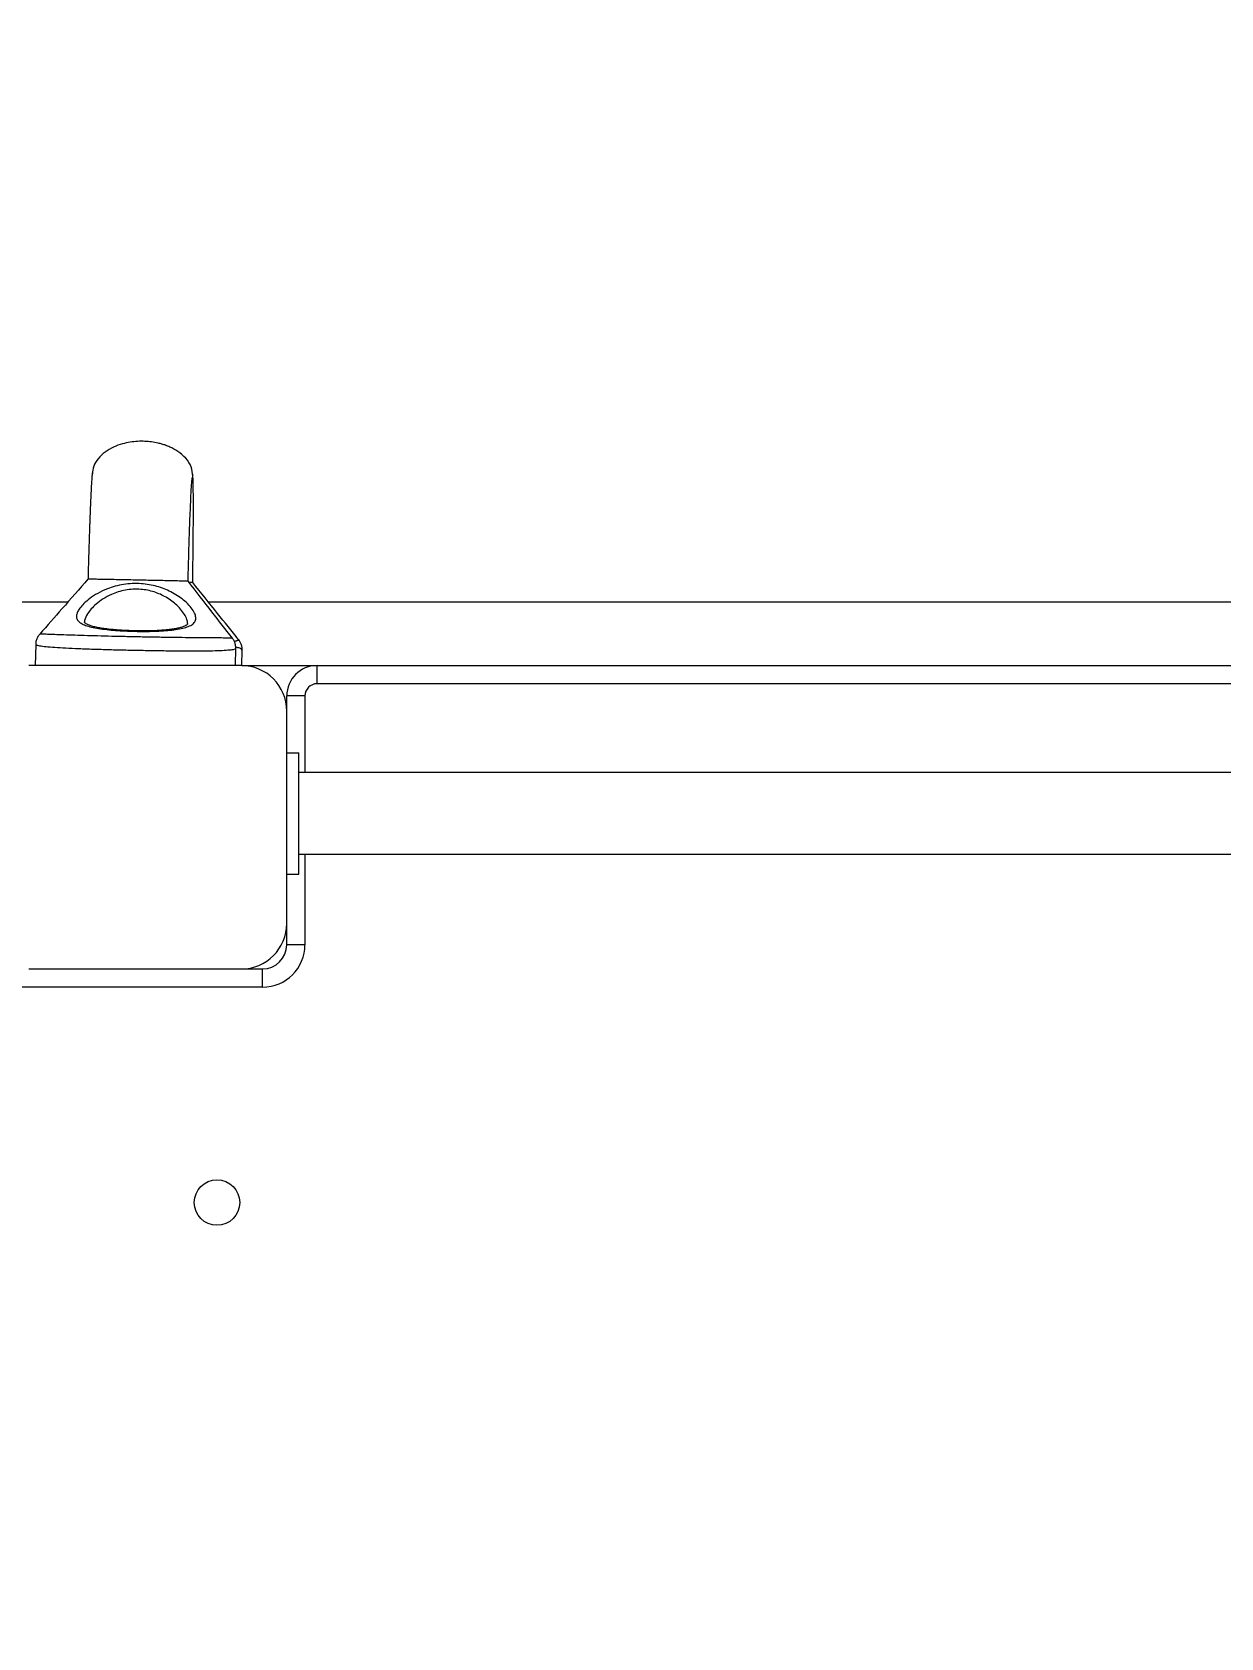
# Model space of a CAD drawing. Header units: millimetres. Extents: x -11024 to 8278, y -7837 to 5770.
# Drawn here: x -4197 to -3805, y -1207 to -678 of the extents above; entities that cross this region are included whole.
import ezdxf

# ---------------------------------------------------------------- set-up
doc = ezdxf.new("R2010")
doc.units = ezdxf.units.MM
for name, color, linetype in [('DIKOM_ОБЪЕКТ', 7, 'Continuous'), ('DIKOM_РАЗМЕР_ЗОНА', 7, 'Continuous'), ('DIKOM_РАЗМЕР_ОБЪЕКТА', 7, 'Continuous')]:
    doc.layers.add(name, color=color, linetype=linetype)
doc.styles.add('style1', font='arial.ttf', dxfattribs={"width": 0.8})
doc.dimstyles.new('1-50', dxfattribs={"dimtxt": 300, "dimasz": 200, "dimexe": 100, "dimexo": 0, "dimgap": 100, "dimtad": 1, "dimtxsty": 'style1', "dimcen": 200, "dimclrd": 7, "dimclre": 7, "dimclrt": 7, "dimadec": 1, "dimazin": 2, "dimtfac": 1, "dimtmove": 0, "dimatfit": 2, "dimfxl": 0, "dimlwd": 25, "dimlwe": 18, "dimarcsym": 0})

# ---------------------------------------------------------------- blocks, each defined once
blk = doc.blocks.new('*D9')
at = {"layer": 'Defpoints', "color": 0, "transparency": 16777216}
for p in [(3740.68, 3707.51), (-8191.56, -3797.25), (-1076.12, -3797.25)]:
    blk.add_point(p, dxfattribs=at)
at = {"layer": 'DIKOM_РАЗМЕР_ОБЪЕКТА', "color": 7, "lineweight": 18, "transparency": 16777216}
for p, q in [((3740.68, 3707.51), (-8291.56, 3707.51)), ((-1076.12, -3797.25), (-8291.56, -3797.25))]:
    blk.add_line(p, q, dxfattribs=at)
at = {"layer": 'DIKOM_РАЗМЕР_ОБЪЕКТА', "color": 7, "lineweight": 25, "transparency": 16777216}
blk.add_line((-8191.56, 3507.51), (-8191.56, -3597.25), dxfattribs=at)
at = {"layer": 'DIKOM_РАЗМЕР_ОБЪЕКТА', "color": 7, "transparency": 16777216}
for points in [[(-8224.9, 3507.51), (-8158.23, 3507.51), (-8191.56, 3707.51)], [(-8224.9, -3597.25), (-8158.23, -3597.25), (-8191.56, -3797.25)]]:
    blk.add_solid(points, dxfattribs=at)
at = {"layer": 'DIKOM_РАЗМЕР_ОБЪЕКТА', "color": 7, "transparency": 16777216, "insert": (-8444.74, -44.87), "char_height": 300, "attachment_point": 5, "rotation": 90, "style": 'style1'}
blk.add_mtext('7500', dxfattribs=at)
blk = doc.blocks.new('*D10')
at = {"layer": 'Defpoints', "color": 0, "transparency": 16777216}
for p in [(-7791.31, -186.83), (6174.94, -1432.98), (6174.94, -5371.27)]:
    blk.add_point(p, dxfattribs=at)
at = {"layer": 'DIKOM_РАЗМЕР_ОБЪЕКТА', "color": 7, "lineweight": 18, "transparency": 16777216}
for p, q in [((-7791.31, -186.83), (-7791.31, -5471.27)), ((6174.94, -1432.98), (6174.94, -5471.27))]:
    blk.add_line(p, q, dxfattribs=at)
at = {"layer": 'DIKOM_РАЗМЕР_ОБЪЕКТА', "color": 7, "lineweight": 25, "transparency": 16777216}
blk.add_line((-7591.31, -5371.27), (5974.94, -5371.27), dxfattribs=at)
at = {"layer": 'DIKOM_РАЗМЕР_ОБЪЕКТА', "color": 7, "transparency": 16777216}
for points in [[(-7591.31, -5337.93), (-7591.31, -5404.6), (-7791.31, -5371.27)], [(5974.94, -5337.93), (5974.94, -5404.6), (6174.94, -5371.27)]]:
    blk.add_solid(points, dxfattribs=at)
at = {"layer": 'DIKOM_РАЗМЕР_ОБЪЕКТА', "color": 7, "transparency": 16777216, "insert": (-1343.68, -5118.1), "char_height": 300, "attachment_point": 5, "style": 'style1'}
blk.add_mtext('14000', dxfattribs=at)
blk = doc.blocks.new('*D11')
at = {"layer": 'Defpoints', "color": 0, "transparency": 16777216}
for p in [(3316.13, 5770.14), (-10574.15, -5797.25), (-1580.09, -5797.25)]:
    blk.add_point(p, dxfattribs=at)
at = {"layer": 'DIKOM_РАЗМЕР_ЗОНА', "color": 7, "lineweight": 18, "transparency": 16777216}
for p, q in [((3316.13, 5770.14), (-10674.15, 5770.14)), ((-1580.09, -5797.25), (-10674.15, -5797.25))]:
    blk.add_line(p, q, dxfattribs=at)
at = {"layer": 'DIKOM_РАЗМЕР_ЗОНА', "color": 7, "lineweight": 25, "transparency": 16777216}
blk.add_line((-10574.15, 5570.14), (-10574.15, -5597.25), dxfattribs=at)
at = {"layer": 'DIKOM_РАЗМЕР_ЗОНА', "color": 7, "transparency": 16777216}
for points in [[(-10607.49, 5570.14), (-10540.82, 5570.14), (-10574.15, 5770.14)], [(-10607.49, -5597.25), (-10540.82, -5597.25), (-10574.15, -5797.25)]]:
    blk.add_solid(points, dxfattribs=at)
at = {"layer": 'DIKOM_РАЗМЕР_ЗОНА', "color": 7, "transparency": 16777216, "insert": (-10827.33, -172.99), "char_height": 300, "attachment_point": 5, "rotation": 90, "style": 'style1'}
blk.add_mtext('11500', dxfattribs=at)

msp = doc.modelspace()

# ---------------------------------------------------------------- linework, layer by layer
at = {"layer": 'DIKOM_ОБЪЕКТ', "color": 7, "linetype": 'Continuous', "lineweight": 15}
for p, q in [((-4211.888, -865.829), (-4184.686, -865.829)), ((-4138.493, -865.829), (-3476.184, -865.829)), ((-4195.397, -879.843), (-4195.542, -886.829)), ((-4129.527, -886.829), (-4129.41, -881.154)), ((-4127.383, -886.831), (-4127.278, -881.745)), ((-4127.616, -886.829), (-4197.616, -886.829)), ((-4127.383, -886.829), (-3476.184, -886.829)), ((-4102.616, -892.829), (-4102.616, -886.829)), ((-3476.184, -892.829), (-4102.616, -892.829)), ((-4106.616, -896.829), (-4112.616, -896.829)), ((-4112.616, -901.829), (-4112.616, -896.829)), ((-4106.616, -896.829), (-4106.616, -922.047)), ((-4112.616, -971.829), (-4112.616, -901.829)), ((-4112.616, -915.547), (-4108.616, -915.547)), ((-4108.616, -955.547), (-4108.616, -915.547)), ((-3476.184, -922.047), (-4108.616, -922.047)), ((-4108.616, -949.047), (-3476.184, -949.047)), ((-4106.616, -949.047), (-4106.616, -978.829)), ((-4112.616, -955.547), (-4108.616, -955.547)), ((-4112.616, -978.829), (-4112.616, -971.829)), ((-4106.616, -978.829), (-4112.616, -978.829)), ((-4197.616, -986.829), (-4127.616, -986.829)), ((-4127.616, -986.829), (-4120.616, -986.829)), ((-4120.616, -992.829), (-4120.616, -986.829)), ((-4120.616, -992.829), (-4202.616, -992.829))]:
    msp.add_line(p, q, dxfattribs=at)
msp.add_circle((-4135.616, -1063.829), 7.5, dxfattribs=at)
for centre, radius, start, end in [((-4127.616, -901.829), 15, 0, 90), ((-4102.616, -896.829), 10, 90, 180), ((-4102.616, -896.829), 4, 90, 180), ((-4127.616, -971.829), 15, 270, 0), ((-4120.616, -978.829), 14, 270, 0), ((-4120.616, -978.829), 8, 270, 0)]:
    msp.add_arc(centre, radius, start, end, dxfattribs=at)
for points, knots in [([(-4143.608, -824.412), (-4143.71, -823.383), (-4143.915, -821.299), (-4145.8, -818.408), (-4148.314, -816.251), (-4150.673, -814.965), (-4152.475, -814.246), (-4153.78, -813.823), (-4156.029, -813.24), (-4159.54, -812.778), (-4163.521, -812.996), (-4166.973, -813.742), (-4169.806, -814.767), (-4172.585, -816.366), (-4174.864, -818.513), (-4176.385, -821.042), (-4176.603, -822.808), (-4176.708, -823.655)], [0, 0, 0, 0, 0.079004, 0.1598902, 0.2389951, 0.3068088, 0.340838, 0.3683329, 0.3974871, 0.4946776, 0.6014594, 0.6596368, 0.7282133, 0.801418, 0.8729177, 0.9390756, 1, 1, 1, 1]), ([(-4176.623, -823.007), (-4176.663, -823.11), (-4176.738, -823.308), (-4176.866, -824.607), (-4176.993, -826.41), (-4177.115, -828.578), (-4177.23, -830.93), (-4177.336, -833.328), (-4177.43, -835.658), (-4177.514, -837.843), (-4177.585, -839.823), (-4177.651, -841.721), (-4177.721, -843.815), (-4177.817, -846.79), (-4177.945, -851.002), (-4178.061, -855.045), (-4178.131, -857.741), (-4178.148, -858.363)], [0, 0, 0, 0, 0.1175887, 0.2256103, 0.3231568, 0.410044, 0.4864635, 0.5529602, 0.6102507, 0.6590324, 0.7000233, 0.7339376, 0.7709004, 0.8172868, 0.8911016, 0.9748449, 1, 1, 1, 1]), ([(-4145.157, -859.051), (-4145.113, -857.427), (-4145.021, -854.054), (-4144.882, -849.307), (-4144.736, -844.683), (-4144.588, -840.327), (-4144.438, -836.336), (-4144.291, -832.818), (-4144.15, -829.859), (-4144.017, -827.534), (-4143.896, -825.901), (-4143.792, -824.95), (-4143.735, -824.875), (-4143.709, -824.84)], [0, 0, 0, 0, 0.070169, 0.1456657, 0.2264689, 0.3126224, 0.4038586, 0.499688, 0.5992685, 0.7015862, 0.8053554, 0.9092758, 1, 1, 1, 1]), ([(-4143.62, -859.439), (-4143.62, -859.414), (-4143.587, -857.661), (-4143.551, -854.331), (-4143.487, -849.452), (-4143.443, -844.751), (-4143.41, -840.283), (-4143.395, -836.172), (-4143.396, -832.518), (-4143.417, -829.413), (-4143.454, -826.933), (-4143.511, -825.135), (-4143.583, -823.991), (-4143.644, -823.802), (-4143.674, -823.708)], [0, 0, 0, 0, 0.0010266, 0.0702949, 0.1446439, 0.2242559, 0.309177, 0.3991479, 0.4936864, 0.5919756, 0.6930197, 0.7955635, 0.8983379, 1, 1, 1, 1]), ([(-4178.148, -858.365), (-4180.96, -861.582), (-4186.049, -867.404), (-4191.586, -873.672), (-4194.063, -876.476)], [0, 0, 0, 0, 0.5526138, 1, 1, 1, 1]), ([(-4181.907, -870.155), (-4181.814, -869.813), (-4181.627, -869.124), (-4180.831, -867.859), (-4179.537, -866.382), (-4177.566, -864.69), (-4174.984, -862.991), (-4172.108, -861.619), (-4169.189, -860.659), (-4166.438, -860.072), (-4163.522, -859.78), (-4160.669, -859.816), (-4157.934, -860.146), (-4155.408, -860.714), (-4153.012, -861.516), (-4150.718, -862.55), (-4148.569, -863.803), (-4146.531, -865.308), (-4144.762, -866.971), (-4143.613, -868.429), (-4142.865, -869.774), (-4142.51, -870.994), (-4142.714, -872.195), (-4143.546, -873.192), (-4144.943, -873.959), (-4146.857, -874.548), (-4149.143, -874.973), (-4151.807, -875.277), (-4154.711, -875.468), (-4157.844, -875.567), (-4161.059, -875.578), (-4164.334, -875.508), (-4167.519, -875.36), (-4170.588, -875.13), (-4173.402, -874.818), (-4175.935, -874.411), (-4178.077, -873.907), (-4179.805, -873.282), (-4181.053, -872.535), (-4181.8, -871.636), (-4181.993, -870.817), (-4181.924, -870.291), (-4181.907, -870.155)], [0, 0, 0, 0, 0.0217331, 0.0438702, 0.0721675, 0.1012322, 0.1327763, 0.1653901, 0.18809, 0.2113562, 0.2341567, 0.2577027, 0.27839, 0.2996162, 0.3207955, 0.3424074, 0.3666426, 0.3913553, 0.4203557, 0.4501534, 0.466735, 0.4948093, 0.5238044, 0.5514674, 0.5800767, 0.6061203, 0.6329515, 0.6584154, 0.6846099, 0.7098842, 0.7358725, 0.7610673, 0.7869628, 0.8121078, 0.8379515, 0.8630553, 0.8888563, 0.9139512, 0.939747, 0.9650145, 0.9909905, 1, 1, 1, 1]), ([(-4145.367, -873.002), (-4145.348, -872.893), (-4145.262, -872.379), (-4145.574, -871.475), (-4146.215, -870.143), (-4147.213, -868.696), (-4148.714, -867.067), (-4150.461, -865.577), (-4152.283, -864.348), (-4154.259, -863.326), (-4156.306, -862.538), (-4158.498, -861.98), (-4160.852, -861.656), (-4163.337, -861.631), (-4165.858, -861.919), (-4168.245, -862.514), (-4170.757, -863.466), (-4173.229, -864.836), (-4175.436, -866.512), (-4177.13, -868.189), (-4178.622, -870.076), (-4179.018, -871.258), (-4179.257, -871.973)], [0, 0, 0, 0, 0.0156621, 0.07324018, 0.10692621, 0.16655201, 0.22619155, 0.27505188, 0.32388198, 0.3657528, 0.40758493, 0.44804156, 0.48847474, 0.53306112, 0.57766193, 0.62235792, 0.66710584, 0.7309328, 0.7948675, 0.85306917, 0.91125704, 1, 1, 1, 1]), ([(-4145.212, -859.045), (-4145.198, -859.045), (-4145.088, -859.045), (-4145.722, -859.026), (-4147.093, -858.992), (-4149.121, -858.944), (-4151.499, -858.891), (-4154.112, -858.834), (-4156.861, -858.775), (-4159.688, -858.716), (-4162.547, -858.656), (-4165.397, -858.598), (-4168.179, -858.542), (-4170.848, -858.49), (-4173.314, -858.443), (-4175.485, -858.403), (-4177.127, -858.375), (-4178.055, -858.361), (-4178.04, -858.365), (-4178.035, -858.367)], [0, 0, 0, 0, 0.0092525, 0.0732522, 0.1372952, 0.2012588, 0.2651009, 0.3291554, 0.3926093, 0.4561253, 0.5201256, 0.5838306, 0.6478452, 0.7114211, 0.7754384, 0.8391685, 0.9032467, 0.9671132, 1, 1, 1, 1]), ([(-4130.549, -877.798), (-4132.779, -874.939), (-4137.574, -868.791), (-4142.514, -862.443), (-4145.157, -859.047)], [0, 0, 0, 0, 0.4649872, 1, 1, 1, 1]), ([(-4143.673, -859.436), (-4143.705, -859.433), (-4143.769, -859.427), (-4144.509, -859.408), (-4144.883, -859.399)], [0, 0, 0, 0, 0.4935211, 1, 1, 1, 1]), ([(-4128.47, -878.315), (-4130.781, -875.439), (-4135.755, -869.247), (-4140.878, -862.858), (-4143.62, -859.437)], [0, 0, 0, 0, 0.4646497, 1, 1, 1, 1]), ([(-4179.257, -871.973), (-4179.288, -872.113), (-4179.325, -872.28), (-4179.297, -872.427), (-4179.293, -872.451)], [0, 0, 0, 0, 0.8392596, 1, 1, 1, 1]), ([(-4179.098, -872.814), (-4179.142, -872.769), (-4179.269, -872.642), (-4179.299, -872.573), (-4179.303, -872.494), (-4179.304, -872.452)], [0, 0, 0, 0, 0.2047848, 0.5868338, 1, 1, 1, 1]), ([(-4145.315, -873.009), (-4145.32, -873.058), (-4145.33, -873.162), (-4145.364, -873.221), (-4145.641, -873.5), (-4146.203, -873.831), (-4147.087, -874.176), (-4148.252, -874.494), (-4149.675, -874.773), (-4151.366, -875.005), (-4153.282, -875.187), (-4155.377, -875.317), (-4157.621, -875.395), (-4159.958, -875.423), (-4162.345, -875.402), (-4164.738, -875.334), (-4167.084, -875.219), (-4169.338, -875.056), (-4171.458, -874.847), (-4173.399, -874.59), (-4175.119, -874.287), (-4176.581, -873.943), (-4177.738, -873.571), (-4178.549, -873.204), (-4178.943, -872.946), (-4179.067, -872.84), (-4179.098, -872.814)], [0, 0, 0, 0, 0.0404379, 0.0857958, 0.1245736, 0.1657648, 0.2060605, 0.2458324, 0.2876092, 0.3308129, 0.3744586, 0.4192017, 0.4641763, 0.5095045, 0.5550916, 0.6005893, 0.6462826, 0.6915038, 0.7366172, 0.7814901, 0.8254418, 0.8691684, 0.911199, 0.9521899, 0.9881749, 1, 1, 1, 1]), ([(-4194.063, -876.481), (-4194.273, -876.741), (-4194.705, -877.273), (-4195.163, -878.322), (-4195.399, -879.213), (-4195.372, -879.73), (-4195.366, -879.846)], [0, 0, 0, 0, 0.293065, 0.5998158, 0.910373, 1, 1, 1, 1]), ([(-4194.036, -876.499), (-4194.045, -876.491), (-4194.141, -876.408), (-4193.491, -876.401), (-4192.085, -876.419), (-4189.881, -876.5), (-4186.991, -876.605), (-4183.522, -876.722), (-4179.489, -876.847), (-4175.068, -876.971), (-4170.287, -877.092), (-4166.112, -877.188), (-4161.894, -877.278), (-4157.665, -877.36), (-4152.775, -877.444), (-4148.086, -877.514), (-4143.786, -877.566), (-4139.918, -877.602), (-4136.629, -877.623), (-4133.95, -877.636), (-4132.002, -877.658), (-4130.793, -877.699), (-4130.657, -877.793), (-4130.596, -877.836)], [0, 0, 0, 0, 0.00580929, 0.06088367, 0.11256996, 0.16553029, 0.21611455, 0.26797408, 0.31799644, 0.36931886, 0.41905588, 0.47011073, 0.49646064, 0.54616544, 0.59718784, 0.64709006, 0.69830187, 0.74865173, 0.80029131, 0.85144785, 0.90387354, 0.95646955, 1, 1, 1, 1]), ([(-4129.447, -881.149), (-4129.441, -880.861), (-4129.428, -880.179), (-4129.727, -879.183), (-4130.134, -878.34), (-4130.45, -877.952), (-4130.565, -877.811)], [0, 0, 0, 0, 0.2277258, 0.5386863, 0.8317695, 1, 1, 1, 1]), ([(-4129.947, -878.81), (-4129.658, -878.751), (-4129.252, -878.668), (-4128.69, -878.506), (-4128.31, -878.393), (-4128.486, -878.356), (-4128.511, -878.351)], [0, 0, 0, 0, 0.2558598, 0.36026808, 0.910998, 1, 1, 1, 1]), ([(-4127.29, -881.736), (-4127.303, -881.354), (-4127.329, -880.587), (-4127.691, -879.541), (-4128.103, -878.771), (-4128.394, -878.434), (-4128.487, -878.327)], [0, 0, 0, 0, 0.2918617, 0.5866848, 0.8683813, 1, 1, 1, 1]), ([(-4129.517, -881.152), (-4129.49, -881.2), (-4129.392, -881.38), (-4130.189, -881.604), (-4131.89, -881.827), (-4134.496, -881.974), (-4137.904, -882.063), (-4141.976, -882.099), (-4146.667, -882.093), (-4151.761, -882.049), (-4157.204, -881.974), (-4161.89, -881.887), (-4166.56, -881.786), (-4171.18, -881.67), (-4176.397, -881.513), (-4181.265, -881.336), (-4185.557, -881.142), (-4189.226, -880.927), (-4192.115, -880.688), (-4194.151, -880.415), (-4195.276, -880.14), (-4195.297, -879.931), (-4195.305, -879.844)], [0, 0, 0, 0, 0.0200487, 0.0744511, 0.1273184, 0.1817164, 0.234581, 0.2889757, 0.3418415, 0.396241, 0.449104, 0.503504, 0.5315799, 0.5844579, 0.6388676, 0.6917564, 0.7461824, 0.7991081, 0.8535729, 0.906669, 0.961313, 1, 1, 1, 1]), ([(-4127.388, -881.742), (-4127.379, -881.666), (-4127.352, -881.459), (-4128.069, -881.114), (-4129.107, -880.846), (-4129.456, -880.756)], [0, 0, 0, 0, 0.2775896, 0.7573471, 1, 1, 1, 1])]:
    msp.add_open_spline(points, degree=3, knots=knots, dxfattribs=at)

# ---------------------------------------------------------------- dimensions: what is measured, and where the dimension line sits
at = {"layer": 'DIKOM_РАЗМЕР_ЗОНА'}
dim = msp.add_linear_dim(base=(-10574.155, -5797.252), p1=(3316.126, 5770.14), p2=(-1580.087, -5797.252), angle=90, text='11500', dimstyle='1-50', dxfattribs=at)
dim.commit()
dim.dimension.update_dxf_attribs({"geometry": '*D11', "text_midpoint": (-10574.155, -172.992), "dimtype": 160})
at = {"layer": 'DIKOM_РАЗМЕР_ОБЪЕКТА'}
dim = msp.add_linear_dim(base=(-8191.564, -3797.252), p1=(3740.68, 3707.508), p2=(-1076.116, -3797.252), angle=90, text='7500', dimstyle='1-50', dxfattribs=at)
dim.commit()
dim.dimension.update_dxf_attribs({"geometry": '*D9', "text_midpoint": (-8191.564, -44.872), "dimtype": 160})
dim = msp.add_linear_dim(base=(6174.942, -5371.267), p1=(-7791.307, -186.829), p2=(6174.942, -1432.983), text='14000', dimstyle='1-50', dxfattribs=at)
dim.commit()
dim.dimension.update_dxf_attribs({"geometry": '*D10', "text_midpoint": (-1343.681, -5371.267), "dimtype": 160})

doc.saveas('drawing.dxf')
